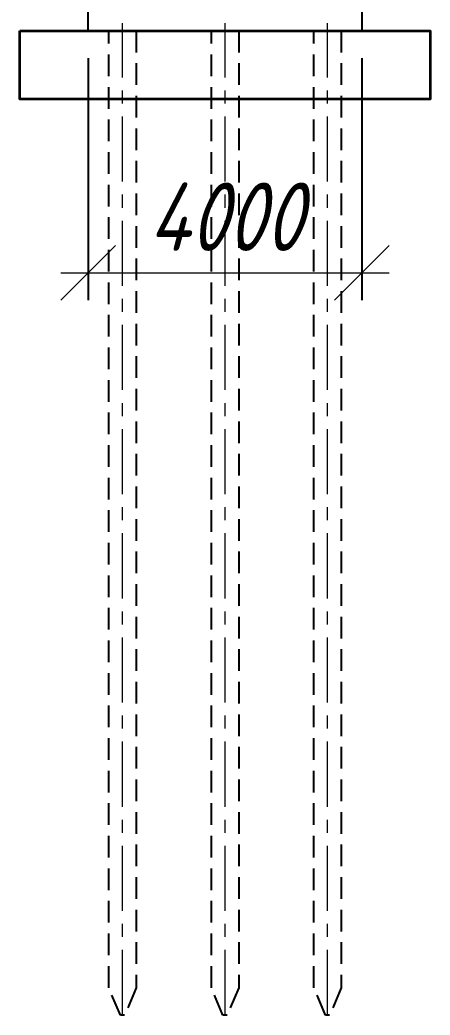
# Model space of a CAD drawing. Header units: millimetres. Extents: x 265754 to 14267433, y -6145605 to 2433772.
# Drawn here: x 6601605 to 6607605, y 143194 to 157752 of the extents above; entities that cross this region are included whole.
import ezdxf

# ---------------------------------------------------------------- set-up
doc = ezdxf.new("R2010")
doc.units = ezdxf.units.MM
doc.linetypes.add('CENTER', pattern=[50.8, 31.75, -6.35, 6.35, -6.35])
doc.linetypes.add('невидимая', pattern=[9.525, 6.35, -3.175])
for name, color, linetype, lineweight in [('1-Бетон', 106, 'Continuous', 35), ('1-Оси', 1, 'CENTER', 20), ('ИС_Размер', 3, 'Continuous', 18)]:
    doc.layers.add(name, color=color, linetype=linetype, lineweight=lineweight)
doc.layers.add('ИС_Невидимая', color=4, linetype='невидимая')
doc.styles.add('0', font='isocpeur.ttf', dxfattribs={"width": 0.8, "oblique": 15})
doc.dimstyles.new('М400нов', dxfattribs={"dimscale": 400, "dimtxt": 2.5, "dimasz": 2, "dimexe": 1, "dimexo": 1, "dimgap": 0.8, "dimtad": 1, "dimdec": 0, "dimzin": 0, "dimdsep": 46, "dimtxsty": '0', "dimblk": 'OBLIQUE', "dimcen": 0.09, "dimdle": 1, "dimclrd": 256, "dimclre": 256, "dimclrt": 256, "dimadec": 4, "dimazin": 0, "dimtfac": 1, "dimtdec": 0, "dimtmove": 1, "dimatfit": 2, "dimfxl": 1, "dimtolj": 1, "dimtzin": 0, "dimlwd": -1, "dimarcsym": 0})

# ---------------------------------------------------------------- blocks, each defined once
blk = doc.blocks.new('_OBLIQUE')
at = {"color": 0, "linetype": 'ByBlock', "lineweight": -2}
blk.add_line((0.5, 0.5), (-0.5, -0.5), dxfattribs=at)
blk = doc.blocks.new('*D720')
at = {"layer": 'Defpoints', "color": 0, "linetype": 'Continuous', "transparency": 16777216}
for p in [(6602605, 157594), (6606605, 157594), (6606605, 154053)]:
    blk.add_point(p, dxfattribs=at)
at = {"layer": 'ИС_Размер', "lineweight": -2, "transparency": 16777216}
for p, q in [((6602605, 157194), (6602605, 153653)), ((6606605, 157194), (6606605, 153653))]:
    blk.add_line(p, q, dxfattribs=at)
at = {"layer": 'ИС_Размер', "transparency": 16777216}
blk.add_line((6602205, 154053), (6607005, 154053), dxfattribs=at)
at = {"layer": 'ИС_Размер', "linetype": 'Continuous', "transparency": 16777216, "xscale": 800, "yscale": 800, "zscale": 800, "rotation": 180}
blk.add_blockref('_OBLIQUE', (6602605, 154053), dxfattribs=at)
at = {"layer": 'ИС_Размер', "linetype": 'Continuous', "transparency": 16777216, "xscale": 800, "yscale": 800, "zscale": 800}
blk.add_blockref('_OBLIQUE', (6606605, 154053), dxfattribs=at)
at = {"layer": 'ИС_Размер', "linetype": 'Continuous', "transparency": 16777216, "insert": (6604605, 154873), "char_height": 1000, "attachment_point": 5, "style": '0'}
blk.add_mtext('\\A1;4000', dxfattribs=at)

msp = doc.modelspace()

# ---------------------------------------------------------------- linework, layer by layer
at = {"layer": '1-Бетон', "color": 5}
msp.add_lwpolyline([(6601604.5325, 157594.4085), (6607604.6189, 157594.4085), (6607604.6189, 156594.4085), (6601604.5325, 156594.4085)], close=True, dxfattribs=at)
at = {"layer": '1-Оси', "ltscale": 30, "transparency": 33554687}
for points in [[(6603105.2338, 143194.4086), (6603105.2338, 157702.7251)], [(6604605.2338, 143194.4086), (6604605.2338, 157702.7251)], [(6606105.2338, 143194.4086), (6606105.2338, 157702.7251)]]:
    msp.add_lwpolyline(points, dxfattribs=at)
at = {"layer": 'ИС_Невидимая', "ltscale": 50}
msp.add_lwpolyline([(6606604.8357, 157594.4279), (6602604.8357, 157594.4279), (6602604.7608, 159294.4317), (6606604.7608, 159294.4279)], close=True, dxfattribs=at)
for points in [[(6603305.2338, 157594.4085), (6603305.2338, 143594.4085), (6603135.2338, 143194.4086), (6603075.2338, 143194.4086), (6602905.2338, 143594.4086), (6602905.2338, 157594.4085)], [(6604805.2338, 157594.4085), (6604805.2338, 143594.4085), (6604635.2338, 143194.4086), (6604575.2338, 143194.4086), (6604405.2338, 143594.4086), (6604405.2338, 157594.4085)], [(6606305.2338, 157594.4085), (6606305.2338, 143594.4085), (6606135.2338, 143194.4086), (6606075.2338, 143194.4086), (6605905.2338, 143594.4086), (6605905.2338, 157594.4085)]]:
    msp.add_lwpolyline(points, dxfattribs=at)

# ---------------------------------------------------------------- dimensions: what is measured, and where the dimension line sits
at = {"layer": 'ИС_Размер', "linetype": 'Continuous'}
dim = msp.add_linear_dim(base=(6606605.2612, 154053.4364), p1=(6602605.2251, 157594.4085), p2=(6606605.2612, 157594.4085), dimstyle='М400нов', dxfattribs=at)
dim.commit()
dim.dimension.update_dxf_attribs({"geometry": '*D720', "text_midpoint": (6604605.2432, 154873.4364)})

doc.saveas('drawing.dxf')
